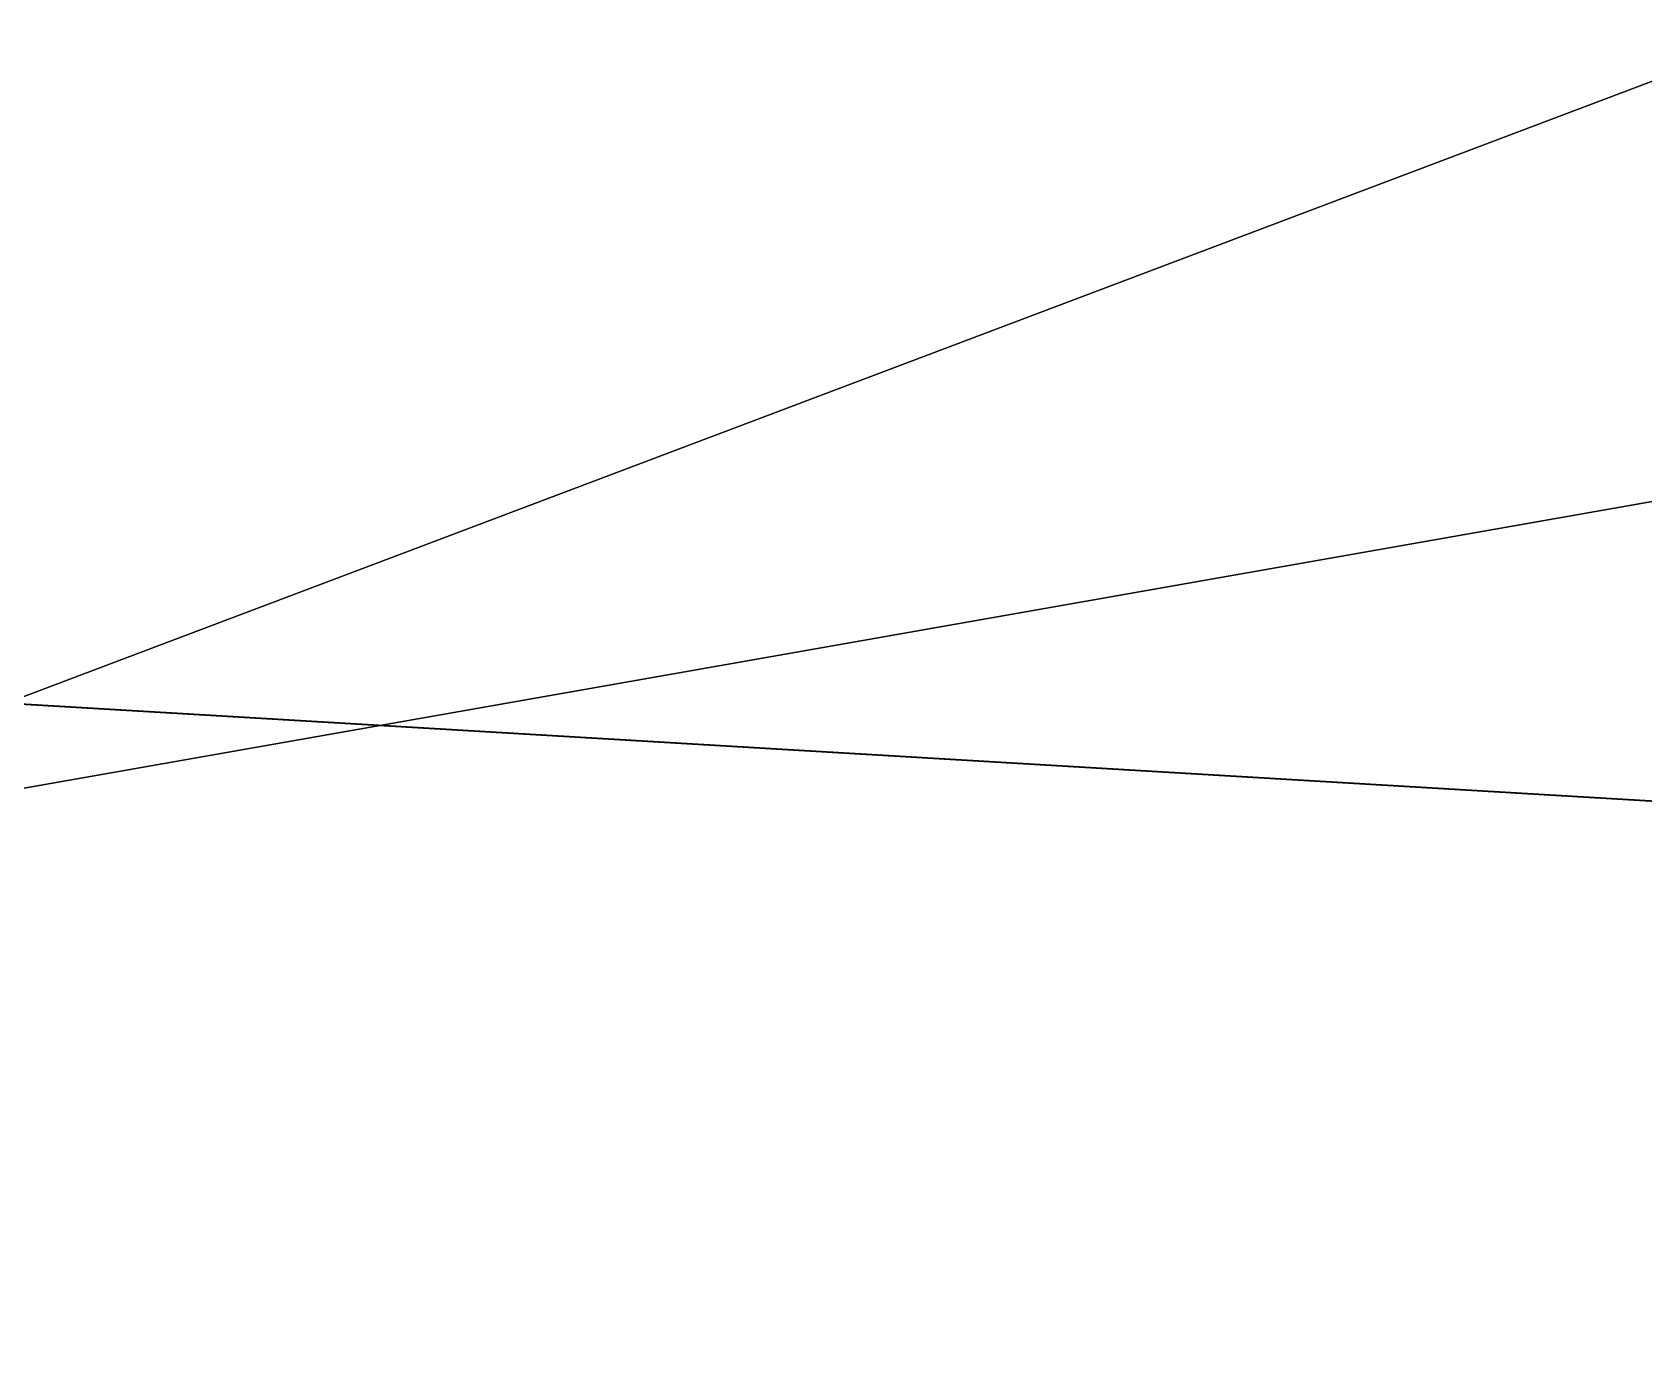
# Model space of a CAD drawing. Header units: metres. Extents: x 503497 to 504361, y 6966567 to 6966857.
# Drawn here: x 504124.16517 to 504124.21191, y 6966701.64414 to 6966701.68256 of the extents above; entities that cross this region are included whole.
import ezdxf

# ---------------------------------------------------------------- set-up
doc = ezdxf.new("R2010")
doc.units = ezdxf.units.M

msp = doc.modelspace()

# ---------------------------------------------------------------- linework, layer by layer
at = {"layer": 'SHADOW_APPROVED_20260314T074000'}
for points in [[(504124.1841, 6966701.6081), (504124.6865, 6966701.7525), (504036.932, 6966686.2961), (504036.4296, 6966686.1517), (504124.1841, 6966701.6081)], [(504124.6865, 6966701.7525), (504126.4679, 6966701.5261), (504038.7134, 6966686.0697), (504036.932, 6966686.2961), (504124.6865, 6966701.7525)]]:
    msp.add_lwpolyline(points, close=True, dxfattribs=at)
at = {"layer": 'SHADOW_APPROVED_20260426T070000'}
for points in [[(504126.6349, 6966702.5968), (504125.8564, 6966702.7697), (503908.7288, 6966620.7079), (503909.5073, 6966620.535), (504126.6349, 6966702.5968)], [(504126.4679, 6966701.5261), (504126.6349, 6966702.5968), (503909.5073, 6966620.535), (503909.3403, 6966619.4643), (504126.4679, 6966701.5261)]]:
    msp.add_lwpolyline(points, close=True, dxfattribs=at)
at = {"layer": 'SHADOW_APPROVED_20261221T090000'}
for points in [[(504126.4679, 6966701.5261), (504126.6349, 6966702.5968), (504096.3802, 6966704.3962), (504096.2132, 6966703.3255), (504126.4679, 6966701.5261)], [(504124.6865, 6966701.7525), (504126.4679, 6966701.5261), (504096.2132, 6966703.3255), (504094.4318, 6966703.5519), (504124.6865, 6966701.7525)]]:
    msp.add_lwpolyline(points, close=True, dxfattribs=at)
at = {"layer": 'SHADOW_COMPARATOR_RL48_20260314T074000'}
for points in [[(504124.1841, 6966701.6081), (504124.6865, 6966701.7525), (504069.9674, 6966692.1147), (504069.465, 6966691.9703), (504124.1841, 6966701.6081)], [(504124.6865, 6966701.7525), (504126.4679, 6966701.5261), (504071.7488, 6966691.8883), (504069.9674, 6966692.1147), (504124.6865, 6966701.7525)]]:
    msp.add_lwpolyline(points, close=True, dxfattribs=at)
at = {"layer": 'SHADOW_COMPARATOR_RL48_20260426T070000'}
for points in [[(504126.6349, 6966702.5968), (504125.8564, 6966702.7697), (503990.4671, 6966651.6003), (503991.2456, 6966651.4274), (504126.6349, 6966702.5968)], [(504126.4679, 6966701.5261), (504126.6349, 6966702.5968), (503991.2456, 6966651.4274), (503991.0786, 6966650.3567), (504126.4679, 6966701.5261)]]:
    msp.add_lwpolyline(points, close=True, dxfattribs=at)
at = {"layer": 'SHADOW_COMPARATOR_RL48_20261221T090000'}
for points in [[(504126.4679, 6966701.5261), (504126.6349, 6966702.5968), (504107.7697, 6966703.7188), (504107.6027, 6966702.6481), (504126.4679, 6966701.5261)], [(504124.6865, 6966701.7525), (504126.4679, 6966701.5261), (504107.6027, 6966702.6481), (504105.8213, 6966702.8745), (504124.6865, 6966701.7525)]]:
    msp.add_lwpolyline(points, close=True, dxfattribs=at)

doc.saveas('drawing.dxf')
